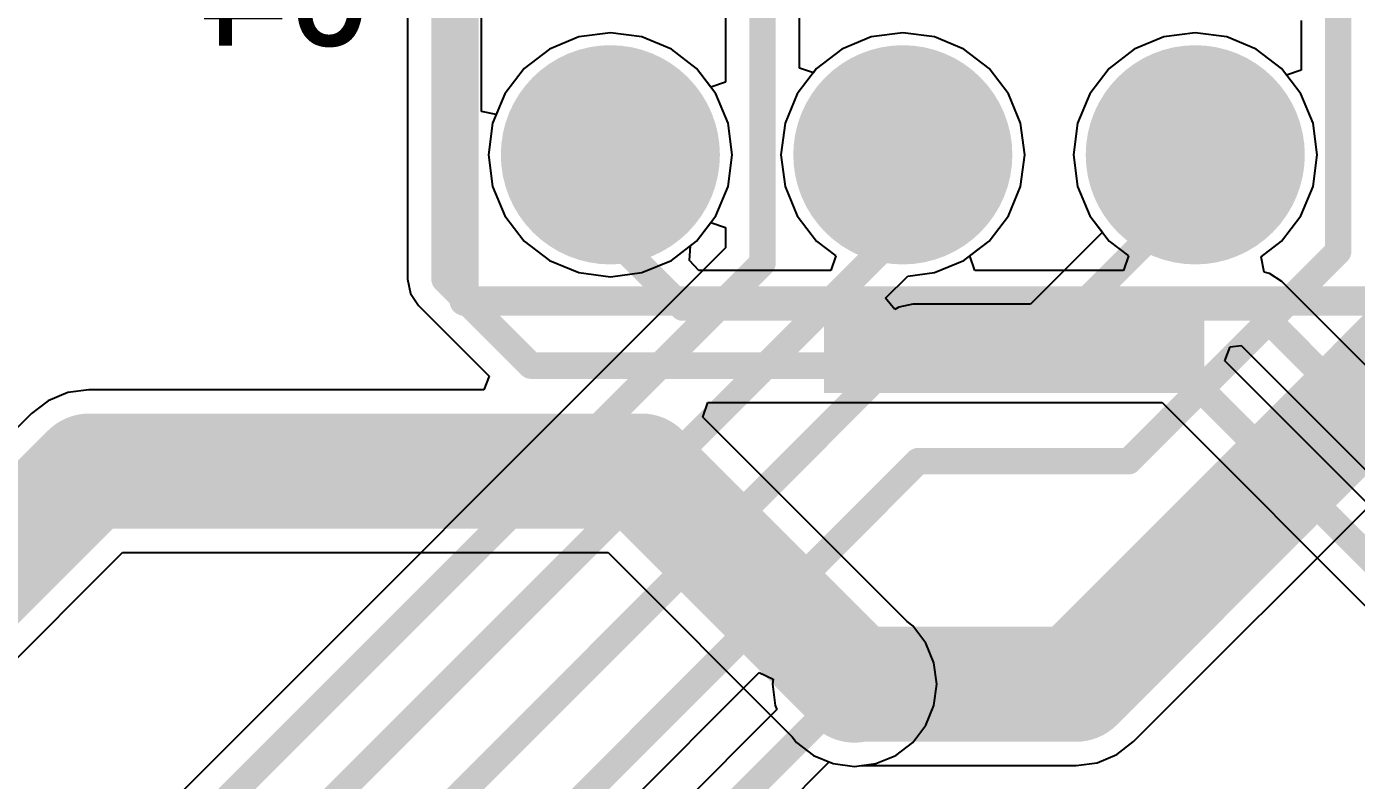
# Model space of a CAD drawing. Header units: millimetres. Extents: x 0 to 7.36, y -3.03 to 0.
# Drawn here: x 3.7323 to 4.1871, y -0.6074 to -0.3498 of the extents above; entities that cross this region are included whole.
import ezdxf

# ---------------------------------------------------------------- set-up
doc = ezdxf.new("R2010")
doc.units = ezdxf.units.MM
doc.header["$MEASUREMENT"] = 0
for name, color, linetype in [('BottomLayer', 5, 'Continuous'), ('BottomOverlay', 54, 'Continuous'), ('BottomSolder', 6, 'Continuous'), ('MultiLayer', 9, 'Continuous'), ('PadHoleLayer', 156, 'Continuous'), ('TopLayer', 1, 'Continuous'), ('TopSolder', 216, 'Continuous'), ('ViaHoleLayer', 16, 'Continuous')]:
    doc.layers.add(name, color=color, linetype=linetype)

# ---------------------------------------------------------------- blocks, each defined once
blk = doc.blocks.new('90131_0124_B_6')
at = {"layer": 'BottomLayer', "const_width": 0.03346}
for points in [[(-0.06673, 0.05, 1), (-0.03327, 0.05, 1)], [(0.03327, 0.05, 1), (0.06673, 0.05, 1)], [(0.13327, 0.05, 1), (0.16673, 0.05, 1)], [(-0.16673, -0.05, 1), (-0.13327, -0.05, 1)], [(-0.06673, -0.05, 1), (-0.03327, -0.05, 1)], [(0.03327, -0.05, 1), (0.06673, -0.05, 1)], [(0.13327, -0.05, 1), (0.16673, -0.05, 1)]]:
    blk.add_lwpolyline(points, format="xyb", close=True, dxfattribs=at)
at = {"layer": 'BottomLayer'}
blk.add_solid([(-0.18346, 0.01654), (-0.11654, 0.01654), (-0.18346, 0.08346), (-0.11654, 0.08346)], dxfattribs=at)
at = {"layer": 'BottomOverlay', "const_width": 0.01}
for points in [[(0.2, 0.1), (-0.2, 0.1)], [(-0.2, 0.1), (-0.2, -0.1)], [(0.2, 0.1), (0.2, -0.1)], [(0.2, -0.1), (-0.2, -0.1)]]:
    blk.add_lwpolyline(points, dxfattribs=at)
at = {"layer": 'BottomOverlay', "const_width": 0.005}
for points in [[(-0.2025, 0.1, 1), (-0.1975, 0.1, 1)], [(-0.2025, 0.1, 1), (-0.1975, 0.1, 1)], [(0.1975, 0.1, 1), (0.2025, 0.1, 1)], [(0.1975, 0.1, 1), (0.2025, 0.1, 1)], [(-0.2025, -0.1, 1), (-0.1975, -0.1, 1)], [(-0.2025, -0.1, 1), (-0.1975, -0.1, 1)], [(0.1975, -0.1, 1), (0.2025, -0.1, 1)], [(0.1975, -0.1, 1), (0.2025, -0.1, 1)]]:
    blk.add_lwpolyline(points, format="xyb", close=True, dxfattribs=at)
at = {"layer": 'BottomSolder', "const_width": 0.03746}
for points in [[(-0.06873, 0.05, 1), (-0.03127, 0.05, 1)], [(0.03127, 0.05, 1), (0.06873, 0.05, 1)], [(0.13127, 0.05, 1), (0.16873, 0.05, 1)], [(-0.16873, -0.05, 1), (-0.13127, -0.05, 1)], [(-0.06873, -0.05, 1), (-0.03127, -0.05, 1)], [(0.03127, -0.05, 1), (0.06873, -0.05, 1)], [(0.13127, -0.05, 1), (0.16873, -0.05, 1)]]:
    blk.add_lwpolyline(points, format="xyb", close=True, dxfattribs=at)
at = {"layer": 'BottomSolder'}
blk.add_solid([(-0.18746, 0.01254), (-0.11254, 0.01254), (-0.18746, 0.08746), (-0.11254, 0.08746)], dxfattribs=at)
at = {"layer": 'MultiLayer', "const_width": 0.03346}
for points in [[(-0.06673, 0.05, 1), (-0.03327, 0.05, 1)], [(0.03327, 0.05, 1), (0.06673, 0.05, 1)], [(0.13327, 0.05, 1), (0.16673, 0.05, 1)], [(-0.16673, -0.05, 1), (-0.13327, -0.05, 1)], [(-0.06673, -0.05, 1), (-0.03327, -0.05, 1)], [(0.03327, -0.05, 1), (0.06673, -0.05, 1)], [(0.13327, -0.05, 1), (0.16673, -0.05, 1)]]:
    blk.add_lwpolyline(points, format="xyb", close=True, dxfattribs=at)
at = {"layer": 'MultiLayer'}
blk.add_solid([(-0.18346, 0.01654), (-0.11654, 0.01654), (-0.18346, 0.08346), (-0.11654, 0.08346)], dxfattribs=at)
at = {"layer": 'PadHoleLayer', "const_width": 0.02165}
for points in [[(-0.16083, 0.05, 1), (-0.13917, 0.05, 1)], [(-0.06083, 0.05, 1), (-0.03917, 0.05, 1)], [(0.03917, 0.05, 1), (0.06083, 0.05, 1)], [(0.13917, 0.05, 1), (0.16083, 0.05, 1)], [(-0.16083, -0.05, 1), (-0.13917, -0.05, 1)], [(-0.06083, -0.05, 1), (-0.03917, -0.05, 1)], [(0.03917, -0.05, 1), (0.06083, -0.05, 1)], [(0.13917, -0.05, 1), (0.16083, -0.05, 1)]]:
    blk.add_lwpolyline(points, format="xyb", close=True, dxfattribs=at)
at = {"layer": 'TopLayer', "const_width": 0.03346}
for points in [[(-0.06673, 0.05, 1), (-0.03327, 0.05, 1)], [(0.03327, 0.05, 1), (0.06673, 0.05, 1)], [(0.13327, 0.05, 1), (0.16673, 0.05, 1)], [(-0.16673, -0.05, 1), (-0.13327, -0.05, 1)], [(-0.06673, -0.05, 1), (-0.03327, -0.05, 1)], [(0.03327, -0.05, 1), (0.06673, -0.05, 1)], [(0.13327, -0.05, 1), (0.16673, -0.05, 1)]]:
    blk.add_lwpolyline(points, format="xyb", close=True, dxfattribs=at)
at = {"layer": 'TopLayer'}
blk.add_solid([(-0.18346, 0.01654), (-0.11654, 0.01654), (-0.18346, 0.08346), (-0.11654, 0.08346)], dxfattribs=at)
at = {"layer": 'TopSolder', "const_width": 0.03746}
for points in [[(-0.06873, 0.05, 1), (-0.03127, 0.05, 1)], [(0.03127, 0.05, 1), (0.06873, 0.05, 1)], [(0.13127, 0.05, 1), (0.16873, 0.05, 1)], [(-0.16873, -0.05, 1), (-0.13127, -0.05, 1)], [(-0.06873, -0.05, 1), (-0.03127, -0.05, 1)], [(0.03127, -0.05, 1), (0.06873, -0.05, 1)], [(0.13127, -0.05, 1), (0.16873, -0.05, 1)]]:
    blk.add_lwpolyline(points, format="xyb", close=True, dxfattribs=at)
at = {"layer": 'TopSolder'}
blk.add_solid([(-0.18746, 0.01254), (-0.11254, 0.01254), (-0.18746, 0.08746), (-0.11254, 0.08746)], dxfattribs=at)

msp = doc.modelspace()

# ---------------------------------------------------------------- linework, layer by layer
at = {"layer": 'BottomLayer'}
for p, q in [((3.86263, -0.34099), (3.86263, -0.43611)), ((3.88792, -0.37881), (3.88792, -0.34623)), ((3.92117, -0.3533), (3.91111, -0.35747)), ((3.93196, -0.35188), (3.92117, -0.3533)), ((3.94275, -0.3533), (3.93196, -0.35188)), ((3.95281, -0.35747), (3.94275, -0.3533)), ((4.02117, -0.3533), (4.01111, -0.35747)), ((4.03196, -0.35188), (4.02117, -0.3533)), ((4.04275, -0.3533), (4.03196, -0.35188)), ((4.05281, -0.35747), (4.04275, -0.3533)), ((4.12117, -0.3533), (4.11111, -0.35747)), ((4.13196, -0.35188), (4.12117, -0.3533)), ((4.14275, -0.3533), (4.13196, -0.35188)), ((4.15281, -0.35747), (4.14275, -0.3533)), ((3.91111, -0.35747), (3.90248, -0.3641)), ((3.96144, -0.3641), (3.95281, -0.35747)), ((4.01111, -0.35747), (4.00248, -0.3641)), ((4.06144, -0.3641), (4.05281, -0.35747)), ((4.11111, -0.35747), (4.10248, -0.3641)), ((4.16144, -0.3641), (4.15281, -0.35747)), ((3.90248, -0.3641), (3.89585, -0.37273)), ((3.96807, -0.37273), (3.96144, -0.3641)), ((4.00248, -0.3641), (3.99585, -0.37273)), ((4.06807, -0.37273), (4.06144, -0.3641)), ((4.10248, -0.3641), (4.09585, -0.37273)), ((4.16807, -0.37273), (4.16144, -0.3641)), ((3.89585, -0.37273), (3.89292, -0.37981)), ((3.97224, -0.38279), (3.96807, -0.37273)), ((3.99585, -0.37273), (3.99169, -0.38279)), ((4.07224, -0.38279), (4.06807, -0.37273)), ((4.09585, -0.37273), (4.09169, -0.38279)), ((4.17224, -0.38279), (4.16807, -0.37273)), ((3.89292, -0.37981), (3.88792, -0.37881)), ((3.97366, -0.39358), (3.97224, -0.38279)), ((3.99169, -0.38279), (3.99027, -0.39358)), ((4.07366, -0.39358), (4.07224, -0.38279)), ((4.09169, -0.38279), (4.09027, -0.39358)), ((4.17366, -0.39358), (4.17224, -0.38279)), ((3.97224, -0.40437), (3.97366, -0.39358)), ((3.99027, -0.39358), (3.99169, -0.40437)), ((4.07224, -0.40437), (4.07366, -0.39358)), ((4.09027, -0.39358), (4.09169, -0.40437)), ((4.17224, -0.40437), (4.17366, -0.39358)), ((3.96807, -0.41443), (3.97224, -0.40437)), ((3.99169, -0.40437), (3.99585, -0.41443)), ((4.06807, -0.41443), (4.07224, -0.40437)), ((4.09169, -0.40437), (4.09585, -0.41443)), ((4.16807, -0.41443), (4.17224, -0.40437)), ((3.96144, -0.42306), (3.96807, -0.41443)), ((3.99585, -0.41443), (4.00248, -0.42306)), ((4.06144, -0.42306), (4.06807, -0.41443)), ((4.09585, -0.41443), (4.10248, -0.42306)), ((4.16144, -0.42306), (4.16807, -0.41443)), ((3.95897, -0.42972), (3.95933, -0.42468)), ((3.95933, -0.42468), (3.96144, -0.42306)), ((4.00248, -0.42306), (4.00909, -0.42814)), ((4.05483, -0.42814), (4.06144, -0.42306)), ((4.10248, -0.42306), (4.10909, -0.42814)), ((4.15446, -0.42842), (4.16144, -0.42306)), ((3.96226, -0.43314), (3.95897, -0.42972)), ((4.00909, -0.42814), (4.00739, -0.43314)), ((4.05653, -0.43314), (4.05483, -0.42814)), ((4.10909, -0.42814), (4.10739, -0.43314)), ((4.15556, -0.43373), (4.15446, -0.42842)), ((3.86263, -0.43611), (3.86359, -0.44095)), ((4.00739, -0.43314), (3.96226, -0.43314)), ((4.10739, -0.43314), (4.05653, -0.43314)), ((4.15739, -0.4341), (4.15556, -0.43373)), ((4.1615, -0.43684), (4.15739, -0.4341)), ((3.86359, -0.44095), (3.86633, -0.44505)), ((4.36927, -0.64461), (4.1615, -0.43684)), ((3.86633, -0.44505), (3.89055, -0.46926)), ((4.14205, -0.46395), (4.14391, -0.45919)), ((4.14391, -0.45919), (4.14768, -0.45879)), ((4.14768, -0.45879), (4.35509, -0.66619)), ((4.41373, -0.73563), (4.14205, -0.46395)), ((3.89055, -0.46926), (3.88864, -0.47388)), ((3.74647, -0.47483), (3.73976, -0.47761)), ((3.75366, -0.47388), (3.74647, -0.47483)), ((3.88864, -0.47388), (3.75366, -0.47388)), ((3.73643, -0.48017), (3.73401, -0.48203)), ((3.73976, -0.47761), (3.73643, -0.48017)), ((3.96357, -0.48326), (3.96531, -0.47826)), ((3.96531, -0.47826), (4.1206, -0.47826)), ((4.1206, -0.47826), (4.39585, -0.75351)), ((3.73401, -0.48203), (3.65449, -0.56154)), ((4.03341, -0.55311), (3.96357, -0.48326)), ((3.6938, -0.60085), (3.76517, -0.52948)), ((3.76517, -0.52948), (3.93116, -0.52948)), ((3.93116, -0.52948), (3.9941, -0.59242)), ((4.03534, -0.55459), (4.03341, -0.55311)), ((4.03981, -0.56041), (4.03534, -0.55459)), ((4.04262, -0.56719), (4.03981, -0.56041)), ((4.04358, -0.57447), (4.04262, -0.56719)), ((4.04262, -0.58175), (4.04358, -0.57447)), ((4.03981, -0.58853), (4.04262, -0.58175)), ((4.03534, -0.59435), (4.03981, -0.58853)), ((3.9941, -0.59242), (3.99558, -0.59435)), ((3.99558, -0.59435), (4.00141, -0.59882)), ((4.02952, -0.59882), (4.03534, -0.59435)), ((4.00141, -0.59882), (4.00819, -0.60162)), ((4.02274, -0.60162), (4.02952, -0.59882)), ((4.00819, -0.60162), (4.01546, -0.60258)), ((4.01546, -0.60258), (4.02274, -0.60162))]:
    msp.add_line(p, q, dxfattribs=at)
for points, const_width in [([(3.87528, -0.43611), (3.87528, -0.34099)], 0.00906), ([(3.93089, -0.39465), (3.93196, -0.39358)], 0.00906), ([(3.93089, -0.41998), (3.93089, -0.39465)], 0.00906), ([(3.93089, -0.41998), (3.95669, -0.44578)], 0.00906), ([(3.87528, -0.43611), (3.90478, -0.46561)], 0.00906), ([(3.95669, -0.44578), (4.15256, -0.44578)], 0.00906), ([(4.15256, -0.44578), (4.36403, -0.65725)], 0.00906), ([(3.90478, -0.46561), (4.12583, -0.46561)], 0.00906), ([(4.12583, -0.46561), (4.42242, -0.7622)], 0.00906), ([(3.67244, -0.5829), (3.75366, -0.50168)], 0.03937), ([(3.75366, -0.50168), (3.94268, -0.50168)], 0.03937), ([(3.94268, -0.50168), (4.01546, -0.57447)], 0.03937)]:
    msp.add_lwpolyline(points, dxfattribs=dict(at, const_width=const_width))
for points, const_width in [([(3.92863, -0.39465, 1), (3.93316, -0.39465, 1)], 0.00453), ([(3.92863, -0.39465, 1), (3.93316, -0.39465, 1)], 0.00453), ([(3.9297, -0.39358, 1), (3.93422, -0.39358, 1)], 0.00453), ([(3.92863, -0.41998, 1), (3.93316, -0.41998, 1)], 0.00453), ([(3.92863, -0.41998, 1), (3.93316, -0.41998, 1)], 0.00453), ([(3.87301, -0.43611, 1), (3.87754, -0.43611, 1)], 0.00453), ([(3.87301, -0.43611, 1), (3.87754, -0.43611, 1)], 0.00453), ([(3.95442, -0.44578, 1), (3.95895, -0.44578, 1)], 0.00453), ([(3.95442, -0.44578, 1), (3.95895, -0.44578, 1)], 0.00453), ([(4.15029, -0.44578, 1), (4.15482, -0.44578, 1)], 0.00453), ([(4.15029, -0.44578, 1), (4.15482, -0.44578, 1)], 0.00453), ([(3.90252, -0.46561, 1), (3.90705, -0.46561, 1)], 0.00453), ([(3.90252, -0.46561, 1), (3.90705, -0.46561, 1)], 0.00453), ([(4.12357, -0.46561, 1), (4.1281, -0.46561, 1)], 0.00453), ([(4.12357, -0.46561, 1), (4.1281, -0.46561, 1)], 0.00453), ([(3.74382, -0.50168, 1), (3.7635, -0.50168, 1)], 0.01969), ([(3.74382, -0.50168, 1), (3.7635, -0.50168, 1)], 0.01969), ([(3.93283, -0.50168, 1), (3.95252, -0.50168, 1)], 0.01969), ([(3.93283, -0.50168, 1), (3.95252, -0.50168, 1)], 0.01969), ([(4.00546, -0.57447, 1), (4.02546, -0.57447, 1)], 0.02), ([(4.00562, -0.57447, 1), (4.02531, -0.57447, 1)], 0.01969)]:
    msp.add_lwpolyline(points, format="xyb", close=True, dxfattribs=dict(at, const_width=const_width))
at = {"layer": 'BottomOverlay'}
msp.add_solid([(4.005, -0.475), (4.135, -0.475), (4.005, -0.445), (4.135, -0.445)], dxfattribs=at)
at = {"layer": 'MultiLayer', "const_width": 0.02}
msp.add_lwpolyline([(4.00546, -0.57447, 1), (4.02546, -0.57447, 1)], format="xyb", close=True, dxfattribs=at)
at = {"layer": 'TopLayer'}
for p, q in [((3.97134, -0.34029), (3.97134, -0.36878)), ((3.99663, -0.36394), (3.99663, -0.34553)), ((4.16816, -0.34766), (4.16816, -0.36463)), ((3.92117, -0.3533), (3.91111, -0.35747)), ((3.93196, -0.35188), (3.92117, -0.3533)), ((3.94275, -0.3533), (3.93196, -0.35188)), ((3.95281, -0.35747), (3.94275, -0.3533)), ((4.02117, -0.3533), (4.01111, -0.35747)), ((4.03196, -0.35188), (4.02117, -0.3533)), ((4.04275, -0.3533), (4.03196, -0.35188)), ((4.05281, -0.35747), (4.04275, -0.3533)), ((4.12117, -0.3533), (4.11111, -0.35747)), ((4.13196, -0.35188), (4.12117, -0.3533)), ((4.14275, -0.3533), (4.13196, -0.35188)), ((4.15281, -0.35747), (4.14275, -0.3533)), ((3.91111, -0.35747), (3.90248, -0.3641)), ((3.96144, -0.3641), (3.95281, -0.35747)), ((4.01111, -0.35747), (4.00248, -0.3641)), ((4.06144, -0.3641), (4.05281, -0.35747)), ((4.11111, -0.35747), (4.10248, -0.3641)), ((4.16144, -0.3641), (4.15281, -0.35747)), ((3.90248, -0.3641), (3.89585, -0.37273)), ((3.96634, -0.37048), (3.96144, -0.3641)), ((4.00137, -0.36554), (3.99663, -0.36394)), ((4.00248, -0.3641), (4.00137, -0.36554)), ((4.06807, -0.37273), (4.06144, -0.3641)), ((4.10248, -0.3641), (4.09585, -0.37273)), ((4.16316, -0.36633), (4.16144, -0.3641)), ((4.16816, -0.36463), (4.16316, -0.36633)), ((3.89585, -0.37273), (3.89169, -0.38279)), ((3.97134, -0.36878), (3.96634, -0.37048)), ((4.07224, -0.38279), (4.06807, -0.37273)), ((4.09585, -0.37273), (4.09169, -0.38279)), ((3.89169, -0.38279), (3.89027, -0.39358)), ((4.07366, -0.39358), (4.07224, -0.38279)), ((4.09169, -0.38279), (4.09027, -0.39358)), ((3.89027, -0.39358), (3.89169, -0.40437)), ((4.07224, -0.40437), (4.07366, -0.39358)), ((4.09027, -0.39358), (4.09169, -0.40437)), ((3.89169, -0.40437), (3.89585, -0.41443)), ((4.06807, -0.41443), (4.07224, -0.40437)), ((4.09169, -0.40437), (4.09585, -0.41443)), ((3.89585, -0.41443), (3.90248, -0.42306)), ((3.96144, -0.42306), (3.96634, -0.41668)), ((3.96634, -0.41668), (3.97134, -0.41837)), ((4.06144, -0.42306), (4.06807, -0.41443)), ((4.09585, -0.41443), (4.10018, -0.42007)), ((3.97134, -0.41837), (3.97134, -0.42533)), ((4.10018, -0.42007), (4.0756, -0.44465)), ((3.97134, -0.42533), (3.76155, -0.63512)), ((3.90248, -0.42306), (3.91111, -0.42969)), ((3.95281, -0.42969), (3.96144, -0.42306)), ((4.05281, -0.42969), (4.06144, -0.42306)), ((3.91111, -0.42969), (3.92117, -0.43385)), ((3.94275, -0.43385), (3.95281, -0.42969)), ((4.04275, -0.43385), (4.05281, -0.42969)), ((3.92117, -0.43385), (3.93196, -0.43527)), ((3.93196, -0.43527), (3.94275, -0.43385)), ((4.02607, -0.44261), (4.03363, -0.43505)), ((4.03363, -0.43505), (4.04275, -0.43385)), ((4.02926, -0.44649), (4.02607, -0.44261)), ((4.03058, -0.44561), (4.02926, -0.44649)), ((4.03542, -0.44465), (4.03058, -0.44561)), ((4.0756, -0.44465), (4.03542, -0.44465)), ((4.11088, -0.59412), (4.25162, -0.45339)), ((3.92079, -0.63252), (3.98283, -0.57049)), ((3.98283, -0.57049), (3.98757, -0.57282)), ((3.98757, -0.57282), (3.98735, -0.57447)), ((3.98735, -0.57447), (3.98831, -0.58175)), ((3.98831, -0.58175), (3.98889, -0.58316)), ((3.98889, -0.58316), (3.94807, -0.62398)), ((4.10512, -0.59854), (4.11088, -0.59412)), ((4.09842, -0.60132), (4.10512, -0.59854)), ((3.96966, -0.63815), (4.00678, -0.60104)), ((4.00678, -0.60104), (4.00819, -0.60162)), ((4.00819, -0.60162), (4.01546, -0.60258)), ((4.01546, -0.60258), (4.01788, -0.60227)), ((4.01788, -0.60227), (4.09122, -0.60227)), ((4.09122, -0.60227), (4.09842, -0.60132))]:
    msp.add_line(p, q, dxfattribs=at)
for points, const_width in [([(3.98399, -0.43057), (3.98399, -0.34029)], 0.00906), ([(4.1808, -0.42665), (4.1808, -0.34242)], 0.00906), ([(3.80815, -0.64265), (4.05722, -0.39358)], 0.00906), ([(4.03196, -0.39358), (4.05722, -0.39358)], 0.00906), ([(4.11649, -0.40905), (4.13196, -0.39358)], 0.00906), ([(4.11649, -0.42164), (4.11649, -0.40905)], 0.00906), ([(4.09122, -0.57447), (4.23196, -0.43373)], 0.03937), ([(4.08083, -0.45729), (4.11649, -0.42164)], 0.00906), ([(4.10919, -0.49826), (4.1808, -0.42665)], 0.00906), ([(3.77049, -0.64406), (3.98399, -0.43057)], 0.00906), ([(3.85815, -0.63457), (4.03542, -0.45729)], 0.00906), ([(4.03542, -0.45729), (4.08083, -0.45729)], 0.00906), ([(3.90815, -0.62729), (4.03718, -0.49826)], 0.00906), ([(4.03718, -0.49826), (4.10919, -0.49826)], 0.00906), ([(4.01546, -0.57447), (4.09122, -0.57447)], 0.03937), ([(3.95702, -0.63292), (4.01546, -0.57447)], 0.00906)]:
    msp.add_lwpolyline(points, dxfattribs=dict(at, const_width=const_width))
for points, const_width in [([(4.0297, -0.39358, 1), (4.03422, -0.39358, 1)], 0.00453), ([(4.05496, -0.39358, 1), (4.05948, -0.39358, 1)], 0.00453), ([(4.05496, -0.39358, 1), (4.05948, -0.39358, 1)], 0.00453), ([(4.1297, -0.39358, 1), (4.13422, -0.39358, 1)], 0.00453), ([(4.11423, -0.40905, 1), (4.11876, -0.40905, 1)], 0.00453), ([(4.11423, -0.40905, 1), (4.11876, -0.40905, 1)], 0.00453), ([(4.11423, -0.42164, 1), (4.11876, -0.42164, 1)], 0.00453), ([(4.11423, -0.42164, 1), (4.11876, -0.42164, 1)], 0.00453), ([(4.17854, -0.42665, 1), (4.18307, -0.42665, 1)], 0.00453), ([(4.17854, -0.42665, 1), (4.18307, -0.42665, 1)], 0.00453), ([(3.98172, -0.43057, 1), (3.98625, -0.43057, 1)], 0.00453), ([(3.98172, -0.43057, 1), (3.98625, -0.43057, 1)], 0.00453), ([(4.03316, -0.45729, 1), (4.03769, -0.45729, 1)], 0.00453), ([(4.03316, -0.45729, 1), (4.03769, -0.45729, 1)], 0.00453), ([(4.07857, -0.45729, 1), (4.0831, -0.45729, 1)], 0.00453), ([(4.07857, -0.45729, 1), (4.0831, -0.45729, 1)], 0.00453), ([(4.03492, -0.49826, 1), (4.03944, -0.49826, 1)], 0.00453), ([(4.03492, -0.49826, 1), (4.03944, -0.49826, 1)], 0.00453), ([(4.10693, -0.49826, 1), (4.11146, -0.49826, 1)], 0.00453), ([(4.10693, -0.49826, 1), (4.11146, -0.49826, 1)], 0.00453), ([(4.00546, -0.57447, 1), (4.02546, -0.57447, 1)], 0.02), ([(4.00562, -0.57447, 1), (4.02531, -0.57447, 1)], 0.01969), ([(4.08138, -0.57447, 1), (4.10107, -0.57447, 1)], 0.01969), ([(4.08138, -0.57447, 1), (4.10107, -0.57447, 1)], 0.01969), ([(4.0132, -0.57447, 1), (4.01773, -0.57447, 1)], 0.00453)]:
    msp.add_lwpolyline(points, format="xyb", close=True, dxfattribs=dict(at, const_width=const_width))
at = {"layer": 'ViaHoleLayer', "const_width": 0.00956}
msp.add_lwpolyline([(4.01068, -0.57447, 1), (4.02025, -0.57447, 1)], format="xyb", close=True, dxfattribs=at)

# ---------------------------------------------------------------- block references
at = {"rotation": 180}
msp.add_blockref('90131_0124_B_6', (4.08196, -0.34358), dxfattribs=at)

# ---------------------------------------------------------------- texts
at = {"layer": 'BottomOverlay', "text_generation_flag": 2}
msp.add_text('J4', height=0.039894, dxfattribs=at).set_placement((3.84774, -0.35631))

doc.saveas('drawing.dxf')
